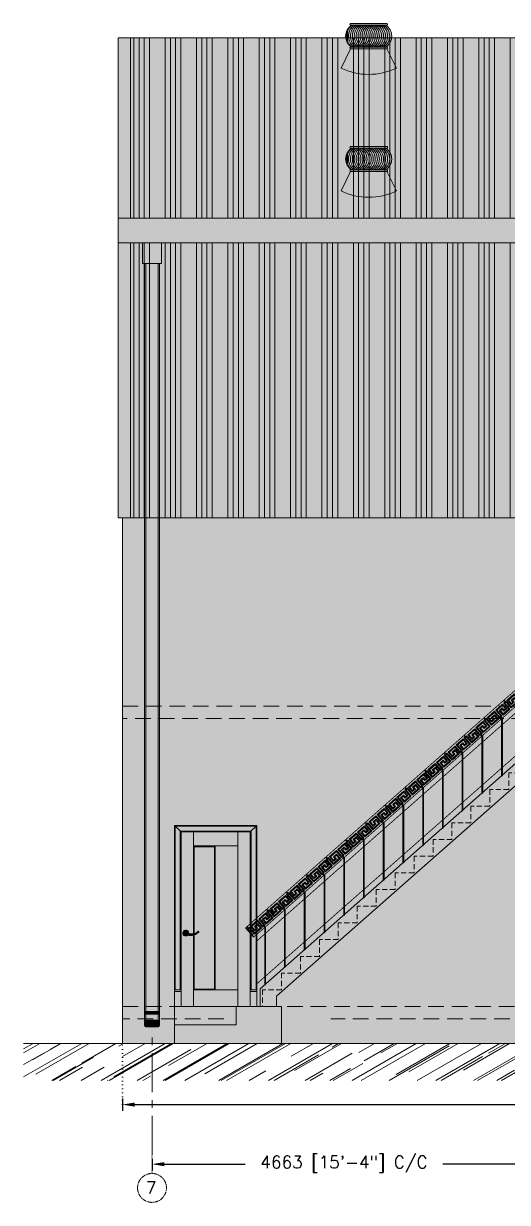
# Model space of a CAD drawing. Header units: millimetres. Extents: x 5227 to 261376, y 53707 to 123566.
# Drawn here: x 109850 to 115727, y 67797 to 82122 of the extents above; entities that cross this region are included whole.
import ezdxf

# ---------------------------------------------------------------- set-up
doc = ezdxf.new("R2010")
doc.units = ezdxf.units.MM
doc.header["$PDMODE"] = 35
doc.header["$PDSIZE"] = -10
for name, pattern in [('CENTERX2', [101.6, 63.5, -12.7, 12.7, -12.7]), ('DOT', [6.35, 0, -6.35]), ('HIDDEN', [9.525, 6.35, -3.175])]:
    doc.linetypes.add(name, pattern=pattern)
doc.layers.get('0').update_dxf_attribs({"lineweight": 0})
doc.layers.get('Defpoints').update_dxf_attribs({"lineweight": 0})
for name, color, linetype, lineweight in [('PV_DIMENTION_MAIN_ROMAND', 7, 'Continuous', 0), ('PV_DIMENTION_SECOND_ROMANS', 7, 'Continuous', 0), ('PV_DOTED LINE', 252, 'DOT', 0), ('PV_EXTRA_LINE', 252, 'Continuous', 0), ('PV_GRID MARKING', 252, 'Continuous', 0), ('PV_MASONRY', 10, 'Continuous', 0), ('PV_SLAB_LINE', 30, 'Continuous', 0), ('PV_STEEL LINE', 7, 'Continuous', 0), ('PV_STEEL_I SECTION', 5, 'Continuous', 0), ('PV_TEXT_ROMANS', 7, 'Continuous', 0), ('STEEL LINE', 7, 'Continuous', 0)]:
    doc.layers.add(name, color=color, linetype=linetype, lineweight=lineweight)
doc.layers.add('PV_GRID_LINE', color=252, linetype='CENTERX2', lineweight=0, transparency=0.5)
doc.layers.add('PV_HATCH', color=252, linetype='Continuous', lineweight=0, transparency=0.5)
doc.styles.add('PV_ROMAND', font='romand.shx')
doc.styles.add('PV_ROMANS', font='romans.shx')
doc.dimstyles.new('PV_1-75_MM_FOOT', dxfattribs={"dimscale": 75, "dimtxt": 2, "dimasz": 2, "dimexe": 1, "dimexo": 0.625, "dimtad": 0, "dimdec": 0, "dimdsep": 46, "dimtxsty": 'PV_ROMAND', "dimcen": 2.5, "dimadec": 0, "dimazin": 0, "dimtfac": 1, "dimtdec": 0, "dimtmove": 1, "dimatfit": 2, "dimfxl": 1, "dimfxlon": 1, "dimarcsym": 0})

# ---------------------------------------------------------------- blocks, each defined once
blk = doc.blocks.new('*U623')
at = {"color": 7}
blk.add_circle((0, 234), 234, dxfattribs=at)
at = {"layer": 'PV_EXTRA_LINE', "linetype": 'CENTERX2', "ltscale": 10}
blk.add_line((0, -300), (0, -2307), dxfattribs=at)
at = {"layer": 'PV_GRID MARKING', "color": 7, "const_width": 10}
blk.add_lwpolyline([(0, 0), (0, -300)], dxfattribs=at)
at = {"layer": 'PV_TEXT_ROMANS', "color": 7, "style": 'PV_ROMANS'}
blk.add_attdef('1', (-101, 132), '', height=200, dxfattribs=at)
blk = doc.blocks.new('*D621')
at = {"layer": 'Defpoints', "color": 0, "transparency": 16777216}
for p in [(111410, 68374), (116073, 68374), (116073, 68262)]:
    blk.add_point(p, dxfattribs=at)
at = {"layer": 'PV_DIMENTION_SECOND_ROMANS', "color": 0, "lineweight": -2, "transparency": 16777216}
for p, q in [((111410, 68327), (111410, 68187)), ((111560, 68262), (112541, 68262)), ((115923, 68262), (114942, 68262)), ((116073, 68327), (116073, 68187))]:
    blk.add_line(p, q, dxfattribs=at)
at = {"layer": 'PV_DIMENTION_SECOND_ROMANS', "color": 0, "transparency": 16777216}
for points in [[(111560, 68287), (111560, 68237), (111410, 68262)], [(115923, 68237), (115923, 68287), (116073, 68262)]]:
    blk.add_solid(points, dxfattribs=at)
at = {"layer": 'PV_DIMENTION_SECOND_ROMANS', "color": 0, "transparency": 16777216, "insert": (113742, 68262), "char_height": 150, "attachment_point": 5, "style": 'PV_ROMAND'}
blk.add_mtext('4663 [15\'-4"] C/C', dxfattribs=at)
blk = doc.blocks.new('*D630')
at = {"layer": 'Defpoints', "color": 0, "transparency": 16777216}
for p in [(111050, 69730), (143350, 69730), (111050, 68986)]:
    blk.add_point(p, dxfattribs=at)
at = {"layer": 'PV_DIMENTION_SECOND_ROMANS', "color": 0, "lineweight": -2, "transparency": 16777216}
for p, q in [((111050, 69061), (111050, 68911)), ((143350, 69061), (143350, 68911)), ((111200, 68986), (125010, 68986)), ((143200, 68986), (129390, 68986))]:
    blk.add_line(p, q, dxfattribs=at)
at = {"layer": 'PV_DIMENTION_SECOND_ROMANS', "color": 0, "transparency": 16777216}
for points in [[(111200, 69011), (111200, 68961), (111050, 68986)], [(143200, 68961), (143200, 69011), (143350, 68986)]]:
    blk.add_solid(points, dxfattribs=at)
at = {"layer": 'PV_DIMENTION_SECOND_ROMANS', "color": 0, "transparency": 16777216, "insert": (127200, 68986), "char_height": 150, "attachment_point": 5, "style": 'PV_ROMAND'}
blk.add_mtext("32300 [106'] OUT TO OUT BUILDING", dxfattribs=at)
blk = doc.blocks.new('G$CABDBCB0B')
at = {"layer": 'PV_DIMENTION_MAIN_ROMAND'}
h = blk.add_hatch(color=252, dxfattribs=at)
h.dxf.hatch_style = 1
h.set_gradient(color1=(214, 214, 214), color2=(237, 237, 237), name='SPHERICAL')
h.paths.add_polyline_path([(17, -24, -3.94801), (30, 2, 0.011915), (35, 0, 4.812232), (23, -26, -0.010999)])
h = blk.add_hatch(color=252, dxfattribs=at)
h.dxf.hatch_style = 1
h.set_gradient(color1=(214, 214, 214), color2=(237, 237, 237), name='SPHERICAL')
h.paths.add_polyline_path([(0, -17, -1.618612), (14, 10, 0.039788), (30, 2, 3.94801), (17, -24, -0.032699)])
h = blk.add_hatch(color=252, dxfattribs=at)
h.dxf.hatch_style = 1
h.set_gradient(color1=(214, 214, 214), color2=(237, 237, 237), name='INVHEMISPHERICAL')
h.paths.add_polyline_path([(145, 14, -0.315885), (14, 10, 1.618612), (0, -17, 0.304426), (153, 6, -0.42616)])
h.paths.add_polyline_path([(12, 0, 1), (-12, 0, 1)], flags=16)
h.paths.add_polyline_path([(7, 0, 1), (-7, 0, 1)], flags=0)
h = blk.add_hatch(color=252, dxfattribs=at)
h.dxf.hatch_style = 1
h.set_gradient(color1=(214, 214, 214), color2=(237, 237, 237), name='SPHERICAL')
h.paths.add_polyline_path([(12, 0, 1), (-12, 0, 1)])
h.paths.add_polyline_path([(7, 0, 1), (-7, 0, 1)], flags=16)
h = blk.add_hatch(color=252, dxfattribs=at)
h.dxf.hatch_style = 1
h.set_gradient(color1=(214, 214, 214), color2=(237, 237, 237), name='SPHERICAL')
h.paths.add_polyline_path([(7, 0, 1), (-7, 0, 1)])
h = blk.add_hatch(color=252, dxfattribs=at)
h.dxf.hatch_style = 1
h.set_gradient(color1=(214, 214, 214), color2=(237, 237, 237), name='INVSPHERICAL')
h.paths.add_polyline_path([(161, 14, 1), (145, 14, 1)])
h.paths.add_polyline_path([(156, 14, 1), (150, 14, 1)], flags=16)
h = blk.add_hatch(color=252, dxfattribs=at)
h.dxf.hatch_style = 1
h.set_gradient(color1=(214, 214, 214), color2=(237, 237, 237), name='SPHERICAL')
h.paths.add_polyline_path([(156, 14, 1), (150, 14, 1)])
at = {"color": 250}
for centre, radius in [((0, 0), 12.4), ((0, 0), 12.4), ((0, 0), 7.42), ((0, 0), 7.42), ((153, 14), 8.37), ((153, 14), 8.37), ((153, 14), 3.37), ((153, 14), 3.37)]:
    blk.add_circle(centre, radius, dxfattribs=at)
for centre, radius, start, end in [((0, 1), 35.3, 358.2273, 311.2705), ((0, 1), 35.3, 358.2273, 311.2705), ((0, 1), 30.3, 1.9219, 305.0674), ((0, 1), 30.3, 1.9219, 305.0674), ((0, 0), 17.4, 36.8333, 270), ((0, 0), 17.4, 36.8333, 270), ((59, 109), 139, 244.8192, 312.5456), ((59, 109), 139, 244.8192, 312.5456), ((77, 106), 114, 236.6653, 306.7875), ((77, 106), 114, 236.6653, 306.7875)]:
    blk.add_arc(centre, radius, start, end, dxfattribs=at)
blk = doc.blocks.new('G$CCBF4B872')
h = blk.add_hatch(color=250)
h.dxf.hatch_style = 1
h.paths.add_polyline_path([(490, 2190), (500, 2200), (-500, 2200), (-490, 2190)])
h.paths.add_polyline_path([(-430, 2130), (-420, 2120), (420, 2120), (430, 2130)])
h.paths.add_polyline_path([(500, 200), (500, 2200), (490, 2190), (490, 200)])
h.paths.add_polyline_path([(420, 200), (430, 200), (430, 2130), (420, 2120)])
h.paths.add_polyline_path([(420, 200), (420, 180), (500, 180), (500, 200)])
h.paths.add_polyline_path([(-420, 200), (-500, 200), (-500, 180), (-420, 180)])
h.paths.add_polyline_path([(-500, 2200), (-500, 200), (-490, 200), (-490, 2190)])
h.paths.add_polyline_path([(-420, 2120), (-430, 2130), (-430, 200), (-420, 200)])
h.paths.add_polyline_path([(-270, 1950), (-270, 883, 0.0224), (-260, 885), (-260, 1940), (-15, 1940), (-15, 210), (-260, 210), (-260, 867, -0.018733), (-270, 864), (-270, 200), (-5, 200), (-5, 1950)])
at = {"layer": 'PV_DIMENTION_MAIN_ROMAND'}
h = blk.add_hatch(color=256, dxfattribs=at)
h.dxf.hatch_style = 1
h.set_gradient(color1=(113, 76, 48), color2=(102, 77, 59), name='INVSPHERICAL')
h.paths.add_polyline_path([(-420, 180), (-500, 180), (-500, 0), (-420, 0)])
h.paths.add_polyline_path([(-490, 2190), (-490, 200), (-430, 200), (-430, 2130)])
h.paths.add_polyline_path([(-490, 2190), (-430, 2130), (430, 2130), (490, 2190)])
h.paths.add_polyline_path([(430, 2130), (430, 200), (490, 200), (490, 2190)])
h.paths.add_polyline_path([(420, 180), (420, 0), (500, 0), (500, 180)])
h = blk.add_hatch(color=256, dxfattribs=at)
h.dxf.hatch_style = 1
h.set_gradient(color1=(205, 170, 127), color2=(231, 199, 165), name='INVSPHERICAL')
h.paths.add_polyline_path([(-270, 864, -0.129575), (-341, 864, -4.812232), (-329, 890, 0.13259), (-270, 883), (-270, 2120), (-420, 2120), (-420, 0), (-270, 0)])
h = blk.add_hatch(color=252, dxfattribs=at)
h.dxf.hatch_style = 1
h.set_gradient(color1=(205, 170, 127), color2=(231, 199, 165), name='INVCYLINDER')
h.paths.add_polyline_path([(-270, 2120), (-270, 1950), (270, 1950), (270, 2120)])
h = blk.add_hatch(color=256, dxfattribs=at)
h.dxf.hatch_style = 1
h.set_gradient(color1=(205, 170, 127), color2=(231, 199, 165), name='INVSPHERICAL')
h.paths.add_polyline_path([(420, 2120), (270, 2120), (270, 0), (420, 0)])
h = blk.add_hatch(color=250, dxfattribs=at)
h.dxf.hatch_style = 1
h.set_gradient(color1=(167, 219, 226), color2=(127, 205, 205), rotation=135, name='INVCYLINDER')
h.paths.add_polyline_path([(-210, 896, -0.104618), (-260, 867), (-260, 210), (-15, 210), (-15, 1940), (-260, 1940), (-260, 885, 0.100402), (-219, 905, -0.998609), (-202, 905, -0.403176)])
h = blk.add_hatch(color=256, dxfattribs=at)
h.dxf.hatch_style = 1
h.set_gradient(color1=(205, 170, 127), color2=(231, 199, 165), name='INVSPHERICAL')
h.paths.add_polyline_path([(-5, 1950), (-5, 200), (270, 200), (270, 1950)])
h = blk.add_hatch(color=252, dxfattribs=at)
h.dxf.hatch_style = 1
h.set_gradient(color1=(205, 170, 127), color2=(231, 199, 165), name='INVCYLINDER')
h.paths.add_polyline_path([(270, 200), (-270, 200), (-270, 0), (270, 0)])
at = {"color": 250}
for p, q in [((-420, 2120), (-500, 2200)), ((500, 2200), (-500, 2200)), ((-500, 2200), (-500, 0)), ((-490, 200), (-490, 2190)), ((-490, 2190), (490, 2190)), ((420, 2120), (500, 2200)), ((490, 200), (490, 2190)), ((490, 200), (490, 2190)), ((500, 0), (500, 2200)), ((-430, 200), (-430, 2130)), ((-430, 2130), (430, 2130)), ((-420, 0), (-420, 2120)), ((-420, 0), (-420, 2120)), ((420, 2120), (-420, 2120)), ((-420, 2120), (-420, 0)), ((-270, 883), (-270, 2120)), ((270, 0), (270, 2120)), ((420, 0), (420, 2120)), ((430, 200), (430, 2130)), ((430, 200), (430, 2130)), ((270, 1950), (-270, 1950)), ((-260, 885), (-260, 1940)), ((-260, 1940), (-15, 1940)), ((-15, 210), (-15, 1940)), ((-5, 200), (-5, 1950)), ((-270, 0), (-270, 864)), ((-260, 210), (-260, 867)), ((-500, 200), (-420, 200)), ((-500, 180), (-420, 180)), ((270, 200), (-270, 200)), ((-260, 210), (-15, 210)), ((500, 200), (420, 200)), ((500, 180), (420, 180)), ((-500, 0), (500, 0))]:
    blk.add_line(p, q, dxfattribs=at)
blk.add_blockref('G$CABDBCB0B', (-364, 890), dxfattribs=at)
blk = doc.blocks.new('G$C0B74CEC4')
h = blk.add_hatch(color=252)
h.dxf.hatch_style = 1
h.paths.add_polyline_path([(115, -250), (115, 0), (-115, 0), (-115, -250), (-90, -250), (-75, -250), (75, -250), (90, -250)])
h = blk.add_hatch(color=252)
h.dxf.hatch_style = 1
h.set_gradient(color1=(145, 145, 145), color2=(176, 176, 176))
h.paths.add_polyline_path([(-75, -250), (-90, -250), (-90, -9461), (-75, -9446)])
h = blk.add_hatch(color=252)
h.dxf.hatch_style = 1
h.paths.add_polyline_path([(75, -250), (-75, -250), (-75, -9446), (75, -9446)])
h = blk.add_hatch(color=252)
h.dxf.hatch_style = 1
h.set_gradient(color1=(145, 145, 145), color2=(176, 176, 176), rotation=90, name='INVCURVED')
h.paths.add_polyline_path([(75, -250), (75, -9446), (90, -9461), (90, -250)])
h = blk.add_hatch(color=254)
h.dxf.hatch_style = 1
h.set_gradient(color1=(204, 204, 204), color2=(240, 240, 240), name='HEMISPHERICAL')
h.paths.add_polyline_path([(-87, -9462), (-87, -9510), (-74, -9524), (-74, -9449)])
h = blk.add_hatch(color=254)
h.dxf.hatch_style = 1
h.set_gradient(color1=(204, 204, 204), color2=(240, 240, 240), name='CURVED')
h.paths.add_polyline_path([(-74, -9449), (-74, -9524), (74, -9524), (74, -9449)])
h = blk.add_hatch(color=254)
h.dxf.hatch_style = 1
h.set_gradient(color1=(204, 204, 204), color2=(240, 240, 240), rotation=135, name='INVCURVED')
h.paths.add_polyline_path([(87, -9510), (87, -9462), (74, -9449), (74, -9524)])
for p, q in [((-115, 0), (-115, -250)), ((115, 0), (115, -250)), ((-115, -250), (115, -250))]:
    blk.add_line(p, q)
at = {"layer": 'PV_STEEL LINE', "color": 250, "true_color": 0x171717}
for p, q in [((-90, -250), (-90, -9461)), ((90, -250), (90, -9461))]:
    blk.add_line(p, q, dxfattribs=at)
at = {"layer": 'PV_STEEL LINE', "color": 252}
for p, q in [((-75, -9446), (-75, -250)), ((75, -9446), (75, -250))]:
    blk.add_line(p, q, dxfattribs=at)
at = {"layer": 'PV_STEEL LINE', "color": 254}
for p, q in [((-90, -9343), (90, -9343)), ((-90, -9353), (90, -9353)), ((-90, -9358), (90, -9358)), ((-90, -9363), (90, -9363)), ((-90, -9373), (90, -9373)), ((-74, -9524), (-74, -9449)), ((74, -9524), (74, -9449))]:
    blk.add_line(p, q, dxfattribs=at)
at = {"layer": 'PV_STEEL LINE', "color": 250, "true_color": 0x171717}
for points in [[(-75, -9446), (75, -9446), (90, -9461), (90, -9512), (75, -9527), (-75, -9527), (-90, -9512), (-90, -9461)], [(-74, -9449), (74, -9449), (87, -9462), (87, -9510), (74, -9524), (-74, -9524), (-87, -9510), (-87, -9462)]]:
    blk.add_lwpolyline(points, close=True, dxfattribs=at)
blk = doc.blocks.new('G$CAE399724')
h = blk.add_hatch(color=256)
h.dxf.hatch_style = 1
h.set_gradient(color1=(217, 217, 217), color2=(217, 217, 217), name='CYLINDER')
h.paths.add_polyline_path([(-225, 584, 0.027515), (-237, 572, -0.394032), (-237, 357, 0.027515), (-225, 345, 0.459064)])
h = blk.add_hatch(color=254)
h.dxf.hatch_style = 1
h.paths.add_polyline_path([(220, 598, 1), (220, 618), (-220, 618, 0.998262), (-220, 598), (-207, 598), (-193, 598), (-168, 598), (-143, 598), (-118, 598), (-93, 598), (-68, 598), (-43, 598), (-18, 598), (7, 598), (32, 598), (57, 598), (82, 598), (107, 598), (132, 598), (157, 598), (182, 598), (207, 598)])
h = blk.add_hatch(color=256)
h.dxf.hatch_style = 1
h.set_gradient(color1=(217, 217, 217), color2=(217, 217, 217), name='CYLINDER')
h.paths.add_polyline_path([(-212, 594, 0.025117), (-225, 584, -0.459064), (-225, 345, 0.025117), (-212, 336, 0.52136)])
h = blk.add_hatch(color=256)
h.dxf.hatch_style = 1
h.set_gradient(color1=(217, 217, 217), color2=(217, 217, 217), name='CYLINDER')
h.paths.add_polyline_path([(-193, 598), (-207, 598, 0.011395), (-212, 594, -0.52136), (-212, 336, 0.011395), (-207, 332), (-193, 332, 0.550697)])
h = blk.add_hatch(color=256)
h.dxf.hatch_style = 1
h.set_gradient(color1=(217, 217, 217), color2=(217, 217, 217), name='CYLINDER')
h.paths.add_polyline_path([(-168, 598), (-193, 598, -0.550697), (-193, 332), (-168, 332, 0.550697)])
h = blk.add_hatch(color=256)
h.dxf.hatch_style = 1
h.set_gradient(color1=(217, 217, 217), color2=(217, 217, 217), name='CYLINDER')
h.paths.add_polyline_path([(-143, 598), (-168, 598, -0.550697), (-168, 332), (-143, 332, 0.550697)])
h = blk.add_hatch(color=256)
h.dxf.hatch_style = 1
h.set_gradient(color1=(217, 217, 217), color2=(217, 217, 217), name='CYLINDER')
h.paths.add_polyline_path([(-118, 598), (-143, 598, -0.550697), (-143, 332), (-118, 332, 0.550697)])
h = blk.add_hatch(color=256)
h.dxf.hatch_style = 1
h.set_gradient(color1=(217, 217, 217), color2=(217, 217, 217), name='CYLINDER')
h.paths.add_polyline_path([(-93, 598), (-118, 598, -0.550697), (-118, 332), (-93, 332, 0.550697)])
h = blk.add_hatch(color=256)
h.dxf.hatch_style = 1
h.set_gradient(color1=(217, 217, 217), color2=(217, 217, 217), name='CYLINDER')
h.paths.add_polyline_path([(-68, 598), (-93, 598, -0.550697), (-93, 332), (-68, 332, 0.550697)])
h = blk.add_hatch(color=256)
h.dxf.hatch_style = 1
h.set_gradient(color1=(217, 217, 217), color2=(217, 217, 217), name='CYLINDER')
h.paths.add_polyline_path([(-43, 598), (-68, 598, -0.550697), (-68, 332), (-43, 332, 0.550697)])
h = blk.add_hatch(color=256)
h.dxf.hatch_style = 1
h.set_gradient(color1=(217, 217, 217), color2=(217, 217, 217), name='CYLINDER')
h.paths.add_polyline_path([(-18, 598), (-43, 598, -0.550697), (-43, 332), (-18, 332, 0.550697)])
h = blk.add_hatch(color=256)
h.dxf.hatch_style = 1
h.set_gradient(color1=(217, 217, 217), color2=(217, 217, 217), name='CYLINDER')
h.paths.add_polyline_path([(7, 598), (-18, 598, -0.550697), (-18, 332), (7, 332, 0.550697)])
h = blk.add_hatch(color=256)
h.dxf.hatch_style = 1
h.set_gradient(color1=(217, 217, 217), color2=(217, 217, 217), name='CYLINDER')
h.paths.add_polyline_path([(32, 598), (7, 598, -0.550697), (7, 332), (32, 332, 0.550697)])
h = blk.add_hatch(color=256)
h.dxf.hatch_style = 1
h.set_gradient(color1=(217, 217, 217), color2=(217, 217, 217), name='CYLINDER')
h.paths.add_polyline_path([(57, 598), (32, 598, -0.550697), (32, 332), (57, 332, 0.550697)])
h = blk.add_hatch(color=256)
h.dxf.hatch_style = 1
h.set_gradient(color1=(217, 217, 217), color2=(217, 217, 217), name='CYLINDER')
h.paths.add_polyline_path([(82, 598), (57, 598, -0.550697), (57, 332), (82, 332, 0.550697)])
h = blk.add_hatch(color=256)
h.dxf.hatch_style = 1
h.set_gradient(color1=(217, 217, 217), color2=(217, 217, 217), name='CYLINDER')
h.paths.add_polyline_path([(107, 598), (82, 598, -0.550697), (82, 332), (107, 332, 0.550697)])
h = blk.add_hatch(color=256)
h.dxf.hatch_style = 1
h.set_gradient(color1=(217, 217, 217), color2=(217, 217, 217), name='CYLINDER')
h.paths.add_polyline_path([(132, 598), (107, 598, -0.550697), (107, 332), (132, 332, 0.550697)])
h = blk.add_hatch(color=256)
h.dxf.hatch_style = 1
h.set_gradient(color1=(217, 217, 217), color2=(217, 217, 217), name='CYLINDER')
h.paths.add_polyline_path([(157, 598), (132, 598, -0.550697), (132, 332), (157, 332, 0.550697)])
h = blk.add_hatch(color=256)
h.dxf.hatch_style = 1
h.set_gradient(color1=(217, 217, 217), color2=(217, 217, 217), name='CYLINDER')
h.paths.add_polyline_path([(182, 598), (157, 598, -0.550697), (157, 332), (182, 332, 0.550697)])
h = blk.add_hatch(color=256)
h.dxf.hatch_style = 1
h.set_gradient(color1=(217, 217, 217), color2=(217, 217, 217), name='CYLINDER')
h.paths.add_polyline_path([(207, 598), (182, 598, -0.550697), (182, 332), (207, 332, 0.550697)])
h = blk.add_hatch(color=254)
h.dxf.hatch_style = 1
h.set_gradient(color1=(217, 217, 217), color2=(217, 217, 217), name='CYLINDER')
h.paths.add_polyline_path([(-275, 504, 0.125076), (-275, 426, 0.125076)])
h = blk.add_hatch(color=256)
h.dxf.hatch_style = 1
h.set_gradient(color1=(217, 217, 217), color2=(217, 217, 217), name='CYLINDER')
h.paths.add_polyline_path([(-262, 537, 0.056281), (-275, 504, -0.125076), (-275, 426, 0.056281), (-262, 393, 0.241404)])
h = blk.add_hatch(color=256)
h.dxf.hatch_style = 1
h.set_gradient(color1=(217, 217, 217), color2=(217, 217, 217), name='CYLINDER')
h.paths.add_polyline_path([(-250, 557, 0.038014), (-262, 537, -0.241404), (-262, 393, 0.038014), (-250, 372, 0.323487)])
h = blk.add_hatch(color=256)
h.dxf.hatch_style = 1
h.set_gradient(color1=(217, 217, 217), color2=(217, 217, 217), name='CYLINDER')
h.paths.add_polyline_path([(-237, 572, 0.031254), (-250, 557, -0.323487), (-250, 372, 0.031254), (-237, 357, 0.394032)])
h = blk.add_hatch(color=254)
h.dxf.hatch_style = 1
h.set_gradient(color1=(217, 217, 217), color2=(217, 217, 217), name='CYLINDER')
h.paths.add_polyline_path([(-220, 312), (-336, 77, 0.228815), (336, 77), (220, 312)])
h = blk.add_hatch(color=254)
h.dxf.hatch_style = 1
h.paths.add_polyline_path([(207, 332), (182, 332), (157, 332), (132, 332), (107, 332), (82, 332), (57, 332), (32, 332), (7, 332), (-18, 332), (-43, 332), (-68, 332), (-93, 332), (-118, 332), (-143, 332), (-168, 332), (-193, 332), (-207, 332), (-220, 332, 1), (-220, 312), (220, 312, 1), (220, 332)])
at = {"layer": 'STEEL LINE', "color": 254}
for p, q in [((-220, 312), (-336, 77)), ((220, 312), (336, 77))]:
    blk.add_line(p, q, dxfattribs=at)
for points in [[(-220, 618), (220, 618)], [(-220, 598), (220, 598)], [(-220, 332), (220, 332)], [(-220, 312), (220, 312)]]:
    blk.add_lwpolyline(points, dxfattribs=at)
for centre, radius, start, end in [((-122, 465), 158, 122.3171, 237.6829), ((-220, 608), 9.99, 90, 270), ((-328, 465), 158, 310.6837, 49.3164), ((-303, 465), 158, 304.9286, 55.0715), ((-278, 465), 158, 302.3171, 57.6829), ((-253, 465), 158, 302.3171, 57.6829), ((-228, 465), 158, 302.3171, 57.6829), ((-203, 465), 158, 302.3171, 57.6829), ((-178, 465), 158, 302.3171, 57.6829), ((-153, 465), 158, 302.3171, 57.6829), ((-128, 465), 158, 302.3171, 57.6829), ((-103, 465), 158, 302.3171, 57.6829), ((-78, 465), 158, 302.3171, 57.6829), ((-53, 465), 158, 302.3171, 57.6829), ((-28, 465), 158, 302.3171, 57.6829), ((-3, 465), 158, 302.3171, 57.6829), ((22, 465), 158, 302.3171, 57.6829), ((47, 465), 158, 302.3171, 57.6829), ((72, 465), 158, 302.3171, 57.6829), ((97, 465), 158, 302.3171, 57.6829), ((122, 465), 158, 302.3171, 57.6829), ((220, 608), 9.99, 270, 90), ((-428, 465), 158, 345.7415, 14.2586), ((-403, 465), 158, 332.8565, 27.1436), ((-378, 465), 158, 324.1486, 35.8515), ((-353, 465), 158, 316.988, 43.0121), ((-220, 322), 9.99, 90, 270), ((220, 322), 9.99, 270, 90), ((0, 772), 772, 244.2235, 295.7765)]:
    blk.add_arc(centre, radius, start, end, dxfattribs=at)
blk = doc.blocks.new('G$C0FF30F18')
at = {"color": 250}
for p, q in [((130, 0), (140, 0)), ((297, 94), (297, 119)), ((302, 94), (302, 119)), ((137, -10), (137, -35)), ((142, -10), (142, -35))]:
    blk.add_line(p, q, dxfattribs=at)
for points in [[(0, 0), (92, 0), (92, 51), (62, 51), (62, 20), (17, 20), (17, 94), (130, 94), (130, 0), (150, 0), (150, 94), (263, 94), (263, 20), (217, 20), (217, 51), (187, 51), (187, 0), (280, 0), (280, 94), (320, 94), (320, 0)], [(0, -10), (102, -10), (102, 61), (52, 61), (52, 30), (27, 30), (27, 84), (120, 84), (120, -10), (160, -10), (160, 84), (253, 84), (253, 30), (227, 30), (227, 61), (177, 61), (177, -10), (290, -10), (290, 84), (310, 84), (310, -10), (320, -10)]]:
    blk.add_lwpolyline(points, dxfattribs=at)
blk = doc.blocks.new('525TEY1M2TU512')
h = blk.add_hatch(color=252)
h.dxf.hatch_style = 1
h.paths.add_polyline_path([(135614, 35514), (135814, 35514), (135814, 35728), (132118, 38986), (127100, 38986), (127100, 38786), (132043, 38786), (135614, 35638)])
h = blk.add_hatch()
h.set_pattern_fill('ANSI31', color=254, scale=0.01)
h.set_pattern_definition([(45, (-26358.41288, -28665.606035), (-0.0224506403027, 0.0224506403027), [])])
h.paths.add_polyline_path([(127192, 38776), (127197, 38776), (127197, 38476), (127192, 38476)])
h.paths.add_polyline_path([(127119, 38786), (127269, 38786), (127269, 38776), (127119, 38776)])
h.paths.add_polyline_path([(127119, 38466), (127269, 38466), (127269, 38476), (127119, 38476)])
for p, q in [((132141, 39815), (132099, 39851)), ((132147, 39822), (132103, 39861)), ((135889, 36357), (135989, 36469))]:
    blk.add_line(p, q)
at = {"color": 250}
for points in [[(131962, 39767), (132055, 39767), (132055, 39819), (132025, 39819), (132025, 39787), (131979, 39787), (131979, 39861), (132103, 39861)], [(131962, 39757), (132065, 39757), (132065, 39829), (132015, 39829), (132015, 39797), (131989, 39797), (131989, 39851), (132099, 39851)]]:
    blk.add_lwpolyline(points, dxfattribs=at)
at = {"layer": 'PV_STEEL LINE', "color": 250}
blk.add_line((127094, 39890), (127094, 39736), dxfattribs=at)
at = {"layer": 'PV_STEEL LINE', "color": 250, "true_color": 0x171717, "const_width": 10}
for points in [[(127094, 39886), (132113, 39886), (135989, 36469)], [(127094, 39736), (132056, 39736), (135889, 36357)], [(127094, 39656), (132056, 39656), (135850, 36312)], [(127094, 39061), (132141, 39061), (135858, 35784)]]:
    blk.add_lwpolyline(points, dxfattribs=at)
at = {"layer": 'PV_STEEL LINE', "color": 250, "true_color": 0x171717}
blk.add_lwpolyline([(127226, 38986), (127226, 39076, -0.278562), (127225, 39358, 0.273309), (127226, 39656), (127226, 39736), (127216, 39736), (127216, 39653, -0.275862), (127216, 39363, 0.275862), (127216, 39073), (127216, 38986)], format="xyb", close=True, dxfattribs=at)
for points in [[(127301, 39736), (127311, 39736), (127311, 38986), (127301, 38986)], [(127301, 39736), (127311, 39736), (127311, 38986), (127301, 38986)], [(127621, 39736), (127631, 39736), (127631, 38986), (127621, 38986)], [(127941, 39736), (127951, 39736), (127951, 38986), (127941, 38986)], [(128260, 39736), (128270, 39736), (128270, 38986), (128260, 38986)], [(128580, 39736), (128590, 39736), (128590, 38986), (128580, 38986)], [(128900, 39736), (128910, 39736), (128910, 38986), (128900, 38986)], [(129220, 39736), (129230, 39736), (129230, 38986), (129220, 38986)], [(129539, 39736), (129549, 39736), (129549, 38986), (129539, 38986)], [(129859, 39736), (129869, 39736), (129869, 38986), (129859, 38986)], [(130179, 39736), (130189, 39736), (130189, 38986), (130179, 38986)], [(130499, 39736), (130509, 39736), (130509, 38986), (130499, 38986)], [(130818, 39736), (130828, 39736), (130828, 38986), (130818, 38986)], [(131138, 39736), (131148, 39736), (131148, 38986), (131138, 38986)], [(131458, 39736), (131468, 39736), (131468, 38986), (131458, 38986)], [(131778, 39736), (131788, 39736), (131788, 38986), (131778, 38986)], [(132048, 39736), (132058, 39736), (132058, 38986), (132048, 38986)], [(132389, 39439), (132399, 39439), (132399, 38734), (132389, 38742)], [(132629, 39227), (132639, 39227), (132639, 38522), (132629, 38531)], [(132869, 39016), (132879, 39016), (132879, 38311), (132869, 38319)], [(133109, 38804), (133119, 38804), (133119, 38099), (133109, 38108)], [(133349, 38593), (133359, 38593), (133359, 37888), (133349, 37897)], [(133588, 38381), (133598, 38381), (133598, 37676), (133588, 37685)], [(133828, 38170), (133838, 38170), (133838, 37465), (133828, 37474)], [(134068, 37959), (134078, 37959), (134078, 37253), (134068, 37262)], [(134308, 37747), (134318, 37747), (134318, 37042), (134308, 37051)], [(134548, 37536), (134558, 37536), (134558, 36830), (134548, 36839)], [(134788, 37324), (134798, 37324), (134798, 36619), (134788, 36628)], [(135027, 37113), (135037, 37113), (135037, 36408), (135027, 36416)], [(135267, 36901), (135277, 36901), (135277, 36196), (135267, 36205)], [(135507, 36690), (135517, 36690), (135517, 35985), (135507, 35993)], [(135747, 36478), (135757, 36478), (135757, 35773), (135747, 35782)]]:
    blk.add_lwpolyline(points, close=True, dxfattribs=at)
blk.add_lwpolyline([(135614, 35514), (135614, 35638), (132043, 38786), (127100, 38786), (127100, 38986), (132118, 38986), (135814, 35728), (135814, 35514), (135614, 35514)], dxfattribs=at)
at = {"layer": 'PV_STEEL LINE', "color": 252, "linetype": 'HIDDEN', "ltscale": 10}
blk.add_lwpolyline([(127094, 38961), (132103, 38961), (132103, 38758), (132333, 38758), (132333, 38556), (132563, 38556), (132563, 38353), (132793, 38353), (132793, 38150), (133023, 38150), (133023, 37947), (133253, 37947), (133253, 37744), (133483, 37744), (133483, 37542), (133713, 37542), (133713, 37339), (133943, 37339), (133943, 37136), (134173, 37136), (134173, 36933), (134403, 36933), (134403, 36731), (134633, 36731), (134633, 36528), (134863, 36528), (134863, 36325), (135093, 36325), (135093, 36122), (135323, 36122), (135323, 35919), (135553, 35919), (135553, 35717), (135783, 35717), (135783, 35514)], dxfattribs=at)
at = {"layer": 'PV_STEEL_I SECTION', "color": 250, "true_color": 0x171717}
for points in [[(127119, 38786), (127269, 38786), (127269, 38776), (127119, 38776)], [(127192, 38776), (127197, 38776), (127197, 38476), (127192, 38476)], [(127119, 38466), (127269, 38466), (127269, 38476), (127119, 38476)]]:
    blk.add_lwpolyline(points, close=True, dxfattribs=at)
for p in [(127166, 39767), (127486, 39767), (127806, 39767), (128125, 39767), (128445, 39767), (128765, 39767), (129085, 39767), (129404, 39767), (129724, 39767), (130044, 39767), (130364, 39767), (130683, 39767), (131003, 39767), (131323, 39767), (131643, 39767)]:
    blk.add_blockref('G$C0FF30F18', p)
at = {"rotation": 318.5992288753023}
for p in [(132072, 39763), (132312, 39552), (132552, 39340), (132792, 39129), (133032, 38917), (133271, 38706), (133511, 38494), (133751, 38283), (133991, 38071), (134231, 37860), (134471, 37648), (134711, 37437), (134950, 37226), (135190, 37014), (135430, 36803), (135670, 36591)]:
    blk.add_blockref('G$C0FF30F18', p, dxfattribs=at)
blk = doc.blocks.new('ELEVATION-A..')
h = blk.add_hatch(color=254)
h.dxf.hatch_style = 1
h.set_gradient(color1=(131, 131, 131), color2=(232, 232, 232), centered=1, name='INVCURVED')
h.paths.add_polyline_path([(111150, 55785), (111000, 55785), (111000, 53593), (111150, 53593)])
h = blk.add_hatch(color=254)
h.dxf.hatch_style = 1
h.set_gradient(color1=(190, 190, 190), color2=(217, 217, 217), centered=1, name='INVCURVED')
h.paths.add_polyline_path([(143250, 53593), (143250, 55785), (111150, 55785), (111150, 53593)])
h = blk.add_hatch()
h.set_pattern_fill('ANSI34', color=252, scale=20, angle=45)
h.set_pattern_definition([(90, (-26352.73, -26165.6), (-381, 2e-14), []), (90, (-26289.23, -26102.1), (-381, 2e-14), []), (90, (-26225.73, -26038.6), (-381, 2e-14), []), (90, (-26162.23, -25975.1), (-381, 2e-14), [])])
h.paths.add_polyline_path([(143250, 53593), (143250, 55785), (111150, 55785), (111150, 53593)])
h = blk.add_hatch(color=252)
h.dxf.hatch_style = 1
h.paths.add_polyline_path([(111150, 53293), (143250, 53293), (143400, 53293), (143400, 53593), (143250, 53593), (111150, 53593), (111000, 53593), (111000, 53293)])
h = blk.add_hatch(color=252)
h.dxf.hatch_style = 1
h.paths.add_polyline_path([(111050, 49950), (111150, 49950), (111150, 53293), (111000, 53293), (111000, 49950)])
h = blk.add_hatch(color=9)
h.dxf.hatch_style = 1
h.paths.add_polyline_path([(111150, 53293), (111150, 49950), (116573, 49950), (116573, 50277), (116573, 50509), (116573, 50578), (116723, 50578), (132413, 50578), (132563, 50578), (132563, 50509), (132563, 50277), (132563, 49950), (143250, 49950), (143250, 53293)])
h = blk.add_hatch()
h.set_pattern_fill('ANSI34', color=253, scale=20, angle=45)
h.set_pattern_definition([(90, (-26352.73, -83011.23), (-381, 2e-14), []), (90, (-26289.23, -82947.73), (-381, 2e-14), []), (90, (-26225.73, -82884.23), (-381, 2e-14), []), (90, (-26162.23, -82820.73), (-381, 2e-14), [])])
h.paths.add_polyline_path([(111150, 53293), (111150, 49950), (116573, 49950), (116573, 50277), (116573, 50509), (116573, 50578), (116723, 50578), (132413, 50578), (132563, 50578), (132563, 50509), (132563, 50277), (132563, 49950), (143250, 49950), (143250, 53293)])
at = {"true_color": 0xf5f5f5}
h = blk.add_hatch(color=7, dxfattribs=at)
h.dxf.hatch_style = 1
h.paths.add_polyline_path([(126453, 49864), (126568, 49864), (126568, 44014), (126781, 44014), (126781, 43564), (135553, 43564), (135553, 44014), (136645, 44014), (136645, 47664), (143350, 47664), (143350, 49950), (111050, 49950), (111050, 43564), (111683, 43564), (111683, 44014), (111683, 44194), (111683, 44214), (111683, 46214), (112683, 46214), (112683, 44214), (112683, 44194), (112683, 44014), (112983, 44014), (112983, 43564), (121756, 43564), (121756, 44014), (121968, 44014), (121968, 49864), (122683, 49864)])
h.paths.add_polyline_path([(120977, 49864), (120977, 48664), (119777, 48664), (119777, 49864)], flags=16)
h.paths.add_polyline_path([(117777, 47664), (117747, 47664), (117747, 49864), (118647, 49864), (118647, 47664), (118617, 47664)], flags=16)
h.paths.add_polyline_path([(117632, 49864), (117632, 48664), (116432, 48664), (116432, 49864)], flags=16)
h.paths.add_polyline_path([(118762, 47664), (118762, 49864), (119662, 49864), (119662, 47664), (119632, 47664), (118792, 47664)], flags=16)
h.paths.add_polyline_path([(128759, 49864), (128759, 48664), (127559, 48664), (127559, 49864)], flags=16)
h.paths.add_polyline_path([(129889, 49864), (130789, 49864), (130789, 47664), (130759, 47664), (129919, 47664), (129889, 47664)], flags=16)
h.paths.add_polyline_path([(132104, 49864), (132104, 48664), (130904, 48664), (130904, 49864)], flags=16)
h.paths.add_polyline_path([(129744, 47664), (128904, 47664), (128874, 47664), (128874, 49864), (129774, 49864), (129774, 47664)], flags=16)
h.paths.add_polyline_path([(118617, 49584), (118629, 49584), (118629, 49468), (118617, 49468), (118617, 48807), (118630, 48807), (118630, 48691), (118617, 48691), (118617, 48030), (118629, 48030), (118629, 47914), (118617, 47914), (118617, 47664), (118647, 47664), (118647, 49864), (117747, 49864), (117747, 47664), (117777, 47664), (117777, 49834), (118617, 49834)], flags=16)
h.paths.add_polyline_path([(118792, 49834), (119632, 49834), (119632, 47664), (119662, 47664), (119662, 49864), (118762, 49864), (118762, 47664), (118792, 47664), (118792, 47914), (118781, 47914), (118781, 48030), (118792, 48030), (118792, 48691), (118780, 48691), (118780, 48807), (118792, 48807), (118792, 49468), (118781, 49468), (118781, 49584), (118792, 49584)], flags=16)
h.paths.add_polyline_path([(120947, 49834), (120947, 48694), (120352, 48694), (119807, 48694), (119807, 49834), (120352, 49834)], flags=0)
h.paths.add_polyline_path([(118617, 49834), (117777, 49834), (117777, 47664), (118617, 47664), (118617, 47914), (118604, 47914), (118604, 48030), (118617, 48030), (118617, 48691), (118605, 48691), (118605, 48807), (118617, 48807), (118617, 49468), (118604, 49468), (118604, 49584), (118617, 49584)], flags=0)
h.paths.add_polyline_path([(118629, 47914), (118629, 48030), (118617, 48030), (118617, 47914)], flags=0)
h.paths.add_polyline_path([(118604, 48030), (118604, 47914), (118617, 47914), (118617, 48030)], flags=0)
h.paths.add_polyline_path([(118630, 48691), (118630, 48807), (118617, 48807), (118617, 48691)], flags=0)
h.paths.add_polyline_path([(118605, 48807), (118605, 48691), (118617, 48691), (118617, 48807)], flags=0)
h.paths.add_polyline_path([(117602, 49834), (117602, 48694), (117007, 48694), (116462, 48694), (116462, 49834), (117007, 49834)], flags=0)
h.paths.add_polyline_path([(118806, 49584), (118806, 49468), (118792, 49468), (118792, 48807), (118805, 48807), (118805, 48691), (118792, 48691), (118792, 48030), (118806, 48030), (118806, 47914), (118792, 47914), (118792, 47664), (119632, 47664), (119632, 49834), (118792, 49834), (118792, 49584)], flags=0)
h.paths.add_polyline_path([(119482, 47814), (119482, 47964), (119332, 47964), (119332, 47814)], flags=0)
h.paths.add_polyline_path([(119342, 47824), (119342, 47954), (119472, 47954), (119472, 47824)], flags=0)
h.paths.add_polyline_path([(119514, 48582, 0.040417), (119540, 48582, -5.476366), (119532, 48566, 0.116871), (119482, 48577), (119482, 48114), (119332, 48114), (119332, 49384), (119482, 49384), (119482, 48585, -0.07215)], flags=0)
h.paths.add_polyline_path([(119482, 48585), (119482, 49384), (119332, 49384), (119332, 48114), (119482, 48114), (119482, 48577, 0.027128), (119470, 48576), (119470, 48126), (119344, 48126), (119344, 49372), (119470, 49372), (119470, 48583, -0.027412)], flags=0)
h.paths.add_polyline_path([(128729, 49834), (128729, 48694), (128184, 48694), (127589, 48694), (127589, 49834), (128184, 49834)], flags=0)
h.paths.add_polyline_path([(130459, 47814), (130459, 47964), (130609, 47964), (130609, 47814)], flags=0)
h.paths.add_polyline_path([(130469, 47824), (130469, 47954), (130599, 47954), (130599, 47824)], flags=0)
h.paths.add_polyline_path([(130459, 49534), (130459, 49684), (130609, 49684), (130609, 49534)], flags=0)
h.paths.add_polyline_path([(130469, 49544), (130469, 49674), (130599, 49674), (130599, 49544)], flags=0)
h.paths.add_polyline_path([(130689, 48507), (130689, 48487, -1), (130675, 48487), (130675, 48507, -1)], flags=0)
h.paths.add_polyline_path([(130667, 48582, -5.476366), (130659, 48566, 0.116871), (130609, 48577), (130609, 48114), (130459, 48114), (130459, 49384), (130609, 49384), (130609, 48585, -0.07215), (130641, 48582, 0.040417)], flags=0)
h.paths.add_polyline_path([(132074, 49834), (132074, 48694), (131529, 48694), (130934, 48694), (130934, 49834), (131529, 49834)], flags=0)
h.paths.add_polyline_path([(129204, 47814), (129054, 47814), (129054, 47964), (129204, 47964)], flags=0)
h.paths.add_polyline_path([(129194, 47824), (129064, 47824), (129064, 47954), (129194, 47954)], flags=0)
h.paths.add_polyline_path([(129204, 49534), (129054, 49534), (129054, 49684), (129204, 49684)], flags=0)
h.paths.add_polyline_path([(129194, 49544), (129064, 49544), (129064, 49674), (129194, 49674)], flags=0)
h.paths.add_polyline_path([(128974, 48507, -1), (128988, 48507), (128988, 48487, -1), (128974, 48487)], flags=0)
h.paths.add_polyline_path([(129004, 48566, -5.476366), (128996, 48582, 0.040417), (129022, 48582, -0.07215), (129054, 48585), (129054, 49384), (129204, 49384), (129204, 48114), (129054, 48114), (129054, 48577, 0.116871)], flags=0)
h = blk.add_hatch(color=254)
h.dxf.hatch_style = 1
h.set_gradient(color1=(190, 190, 190), color2=(232, 232, 232), rotation=90, centered=1, name='INVCURVED')
h.paths.add_polyline_path([(111683, 43864), (111683, 43789), (112433, 43789), (112433, 44014), (111913, 44014), (111763, 44014), (111683, 44014)])
h = blk.add_hatch(color=254)
h.dxf.hatch_style = 1
h.set_gradient(color1=(190, 190, 190), color2=(232, 232, 232), centered=1, name='INVCURVED')
h.paths.add_polyline_path([(112453, 44014), (112433, 44014), (112433, 43789), (111683, 43789), (111683, 43564), (112983, 43564), (112983, 43864), (112983, 44014), (112683, 44014), (112603, 44014)])
at = {"layer": 'PV_HATCH'}
h = blk.add_hatch(dxfattribs=at)
h.set_pattern_fill('AR-RROOF', color=254, scale=10, angle=30)
h.set_pattern_definition([(30, (-19371.16, -43118.75), (356.935, 499.37045), [3810, -508, 1270, -254]), (30, (-19142.1, -42839.86), (-388.88045, 165.5607), [762, -83.82, 1524, -190.5]), (30, (-19369.13, -42868.28), (1058.75635, 807.7802), [2032, -355.6, 1016, -254])])
h.paths.add_polyline_path([(109850, 43564), (144550, 43564), (144550, 43114), (109850, 43114)])
at = {"layer": 'PV_EXTRA_LINE'}
blk.add_line((109850, 43564), (144550, 43564), dxfattribs=at)
at = {"layer": 'PV_MASONRY', "color": 250, "true_color": 0x171717}
blk.add_line((111050, 43564), (111050, 49950), dxfattribs=at)
at = {"layer": 'PV_MASONRY', "color": 254, "linetype": 'HIDDEN', "ltscale": 30}
for p, q in [((111050, 47664), (121968, 47664)), ((121968, 47514), (111050, 47514)), ((111050, 44014), (121756, 44014)), ((112283, 43864), (111050, 43864)), ((121756, 43864), (113583, 43864))]:
    blk.add_line(p, q, dxfattribs=at)
at = {"layer": 'PV_SLAB_LINE', "color": 250, "true_color": 0x171717}
for p, q in [((111683, 44014), (112683, 44014)), ((111683, 44014), (111683, 43564)), ((111683, 44014), (112983, 44014)), ((112433, 44014), (112433, 43789)), ((112983, 44014), (112983, 43564)), ((111683, 43789), (112433, 43789))]:
    blk.add_line(p, q, dxfattribs=at)
at = {"layer": 'PV_STEEL LINE', "color": 0}
for p, q in [((111000, 53593), (111000, 55785)), ((111000, 55785), (143400, 55785))]:
    blk.add_line(p, q, dxfattribs=at)
at = {"layer": 'PV_STEEL LINE', "color": 254}
blk.add_line((111150, 53593), (111150, 55785), dxfattribs=at)
at = {"layer": 'PV_STEEL LINE', "color": 250, "true_color": 0x171717}
for p, q in [((111000, 53593), (143400, 53593)), ((111000, 49950), (111000, 53593)), ((111000, 53293), (143400, 53293)), ((111150, 49950), (111150, 53293)), ((143400, 49950), (111000, 49950))]:
    blk.add_line(p, q, dxfattribs=at)
for name, p in [('G$CAE399724', (114042, 55339)), ('G$CAE399724', (114042, 53846)), ('G$C0B74CEC4', (111410, 53293)), ('G$CCBF4B872', (112183, 44014))]:
    blk.add_blockref(name, p)
at = {"layer": 'PV_DIMENTION_SECOND_ROMANS', "xscale": -1}
blk.add_blockref('525TEY1M2TU512', (248536, 8500), dxfattribs=at)

msp = doc.modelspace()

# ---------------------------------------------------------------- linework, layer by layer
at = {"layer": 'PV_DOTED LINE', "ltscale": 7.5}
msp.add_line((111049.9, 68986.3), (111049.9, 69729.5), dxfattribs=at)

# ---------------------------------------------------------------- block references
at = {"layer": 'PV_DIMENTION_SECOND_ROMANS'}
msp.add_blockref('ELEVATION-A..', (0, 26165.6), dxfattribs=at)
at = {"layer": 'PV_GRID_LINE', "linetype": 'ByBlock', "lineweight": 0}
ref = msp.add_blockref('*U623', (111409.9, 68149.1), dxfattribs=dict(at, xscale=-0.75, yscale=0.75, zscale=0.75, rotation=180))
ref.add_attrib('1', '7', (111333.8, 67899.8), dxfattribs={"layer": 'PV_TEXT_ROMANS', "color": 7, "height": 150, "style": 'PV_ROMANS'})

# ---------------------------------------------------------------- dimensions: what is measured, and where the dimension line sits
at = {"layer": 'PV_DIMENTION_SECOND_ROMANS'}
dim = msp.add_linear_dim(base=(111049.9, 68986.3), p1=(143349.9, 69729.5), p2=(111049.9, 69729.5), text='<> OUT TO OUT BUILDING', dimstyle='PV_1-75_MM_FOOT', override={"dimtxsty": 'PV_ROMAND'}, dxfattribs=at)
dim.commit()
dim.dimension.update_dxf_attribs({"geometry": '*D630', "text_midpoint": (127199.9, 68986.3)})
dim = msp.add_linear_dim(base=(116073.2, 68261.6), p1=(111409.9, 68374), p2=(116073.2, 68374), angle=180, text='<> C/C', dimstyle='PV_1-75_MM_FOOT', override={"dimtxsty": 'PV_ROMAND'}, dxfattribs=at)
dim.commit()
dim.dimension.update_dxf_attribs({"geometry": '*D621', "text_midpoint": (113741.5, 68261.6)})

doc.saveas('drawing.dxf')
